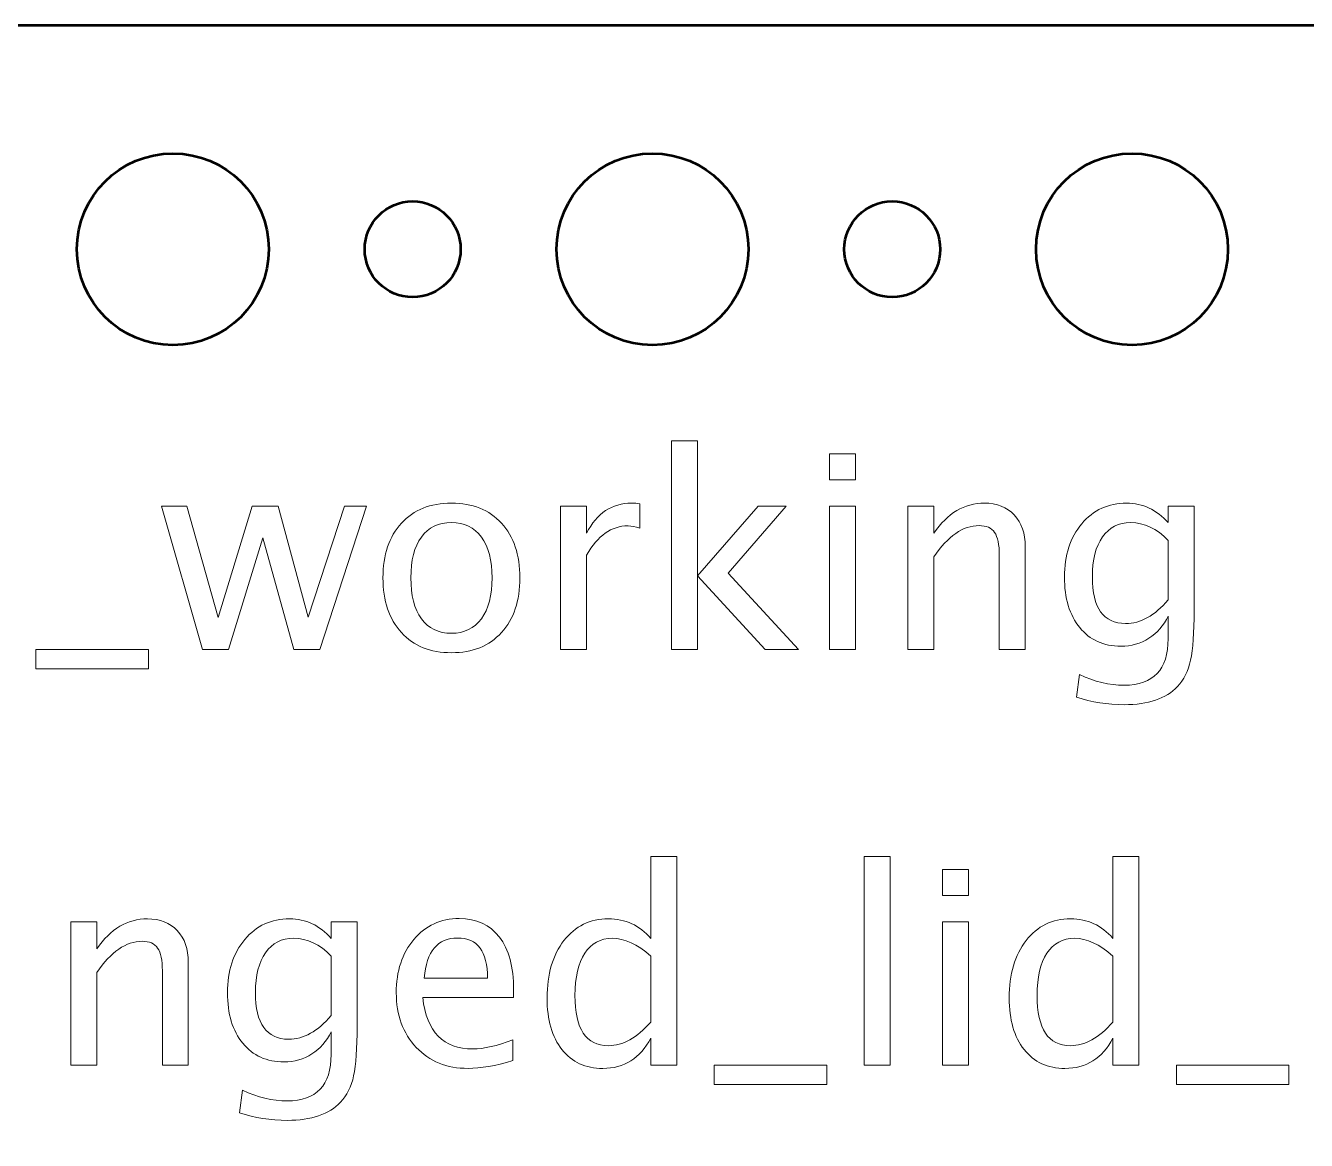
# Model space of a CAD drawing. Header units: centimetres. Extents: x -57 to 41, y -60 to 58.
# Drawn here: x -41.711 to -37.705, y 23.461 to 26.95 of the extents above; entities that cross this region are included whole.
import ezdxf

# ---------------------------------------------------------------- set-up
doc = ezdxf.new("R2010")
doc.units = ezdxf.units.CM
doc.header["$MEASUREMENT"] = 0
doc.layers.add('Layer 1', color=7, linetype='Continuous')

msp = doc.modelspace()

# ---------------------------------------------------------------- linework, layer by layer
at = {"layer": 'Layer 1', "lineweight": 53}
for points, knots in [([(-55.45, -2.45), (-55.45, -2.45), (-55.45, 26.45), (-55.45, 26.45), (-55.45, 26.45), (-55.45, 26.72614), (-55.22614, 26.95), (-54.95, 26.95), (-54.95, 26.95), (-54.95, 26.95), (-35.05, 26.95), (-35.05, 26.95), (-35.05, 26.95), (-34.77386, 26.95), (-34.55, 26.72614), (-34.55, 26.45), (-34.55, 26.45), (-34.55, 26.45), (-34.55, -2.45), (-34.55, -2.45), (-34.55, -2.45), (-34.55, -2.72614), (-34.77386, -2.95), (-35.05, -2.95), (-35.05, -2.95), (-35.05, -2.95), (-54.95, -2.95), (-54.95, -2.95), (-54.95, -2.95), (-55.22614, -2.95), (-55.45, -2.72614), (-55.45, -2.45)], [0, 0, 0, 0, 0.1111111, 0.1111111, 0.1111111, 0.1111111, 0.2222222, 0.2222222, 0.2222222, 0.2222222, 0.3333333, 0.3333333, 0.3333333, 0.3333333, 0.4444444, 0.4444444, 0.4444444, 0.4444444, 0.5555556, 0.5555556, 0.5555556, 0.5555556, 0.6666667, 0.6666667, 0.6666667, 0.6666667, 0.7777778, 0.7777778, 0.7777778, 0.7777778, 1, 1, 1, 1]), ([(-40.95, 26.25), (-40.95, 26.41569), (-41.08431, 26.55), (-41.25, 26.55), (-41.25, 26.55), (-41.41569, 26.55), (-41.55, 26.41569), (-41.55, 26.25), (-41.55, 26.25), (-41.55, 26.08431), (-41.41569, 25.95), (-41.25, 25.95), (-41.25, 25.95), (-41.08431, 25.95), (-40.95, 26.08431), (-40.95, 26.25)], [0, 0, 0, 0, 0.2, 0.2, 0.2, 0.2, 0.4, 0.4, 0.4, 0.4, 0.6, 0.6, 0.6, 0.6, 1, 1, 1, 1]), ([(-39.45, 26.25), (-39.45, 26.41569), (-39.58431, 26.55), (-39.75, 26.55), (-39.75, 26.55), (-39.91569, 26.55), (-40.05, 26.41569), (-40.05, 26.25), (-40.05, 26.25), (-40.05, 26.08431), (-39.91569, 25.95), (-39.75, 25.95), (-39.75, 25.95), (-39.58431, 25.95), (-39.45, 26.08431), (-39.45, 26.25)], [0, 0, 0, 0, 0.2, 0.2, 0.2, 0.2, 0.4, 0.4, 0.4, 0.4, 0.6, 0.6, 0.6, 0.6, 1, 1, 1, 1]), ([(-37.95, 26.25), (-37.95, 26.41569), (-38.08431, 26.55), (-38.25, 26.55), (-38.25, 26.55), (-38.41569, 26.55), (-38.55, 26.41569), (-38.55, 26.25), (-38.55, 26.25), (-38.55, 26.08431), (-38.41569, 25.95), (-38.25, 25.95), (-38.25, 25.95), (-38.08431, 25.95), (-37.95, 26.08431), (-37.95, 26.25)], [0, 0, 0, 0, 0.2, 0.2, 0.2, 0.2, 0.4, 0.4, 0.4, 0.4, 0.6, 0.6, 0.6, 0.6, 1, 1, 1, 1]), ([(-40.35, 26.25), (-40.35, 26.33284), (-40.41716, 26.4), (-40.5, 26.4), (-40.5, 26.4), (-40.58284, 26.4), (-40.65, 26.33284), (-40.65, 26.25), (-40.65, 26.25), (-40.65, 26.16716), (-40.58284, 26.1), (-40.5, 26.1), (-40.5, 26.1), (-40.41716, 26.1), (-40.35, 26.16716), (-40.35, 26.25)], [0, 0, 0, 0, 0.2, 0.2, 0.2, 0.2, 0.4, 0.4, 0.4, 0.4, 0.6, 0.6, 0.6, 0.6, 1, 1, 1, 1]), ([(-38.85, 26.25), (-38.85, 26.33284), (-38.91716, 26.4), (-39, 26.4), (-39, 26.4), (-39.08284, 26.4), (-39.15, 26.33284), (-39.15, 26.25), (-39.15, 26.25), (-39.15, 26.16716), (-39.08284, 26.1), (-39, 26.1), (-39, 26.1), (-38.91716, 26.1), (-38.85, 26.16716), (-38.85, 26.25)], [0, 0, 0, 0, 0.2, 0.2, 0.2, 0.2, 0.4, 0.4, 0.4, 0.4, 0.6, 0.6, 0.6, 0.6, 1, 1, 1, 1])]:
    msp.add_open_spline(points, degree=3, knots=knots, dxfattribs=at)
at = {"layer": 'Layer 1', "color": 5, "lineweight": 9}
for points, knots in [([(-39.6908, 24.99732), (-39.6908, 24.99732), (-39.6908, 25.6501), (-39.6908, 25.6501), (-39.6908, 25.6501), (-39.6908, 25.6501), (-39.60952, 25.6501), (-39.60952, 25.6501), (-39.60952, 25.6501), (-39.60952, 25.6501), (-39.60952, 25.22832), (-39.60952, 25.22832), (-39.60952, 25.22832), (-39.60952, 25.22832), (-39.41902, 25.44606), (-39.41902, 25.44606), (-39.41902, 25.44606), (-39.41902, 25.44606), (-39.33125, 25.44606), (-39.33125, 25.44606), (-39.33125, 25.44606), (-39.33125, 25.44606), (-39.51328, 25.23665), (-39.51328, 25.23665), (-39.51328, 25.23665), (-39.51328, 25.23665), (-39.29315, 24.99732), (-39.29315, 24.99732), (-39.29315, 24.99732), (-39.29315, 24.99732), (-39.39785, 24.99732), (-39.39785, 24.99732), (-39.39785, 24.99732), (-39.39785, 24.99732), (-39.60952, 25.22747), (-39.60952, 25.22747), (-39.60952, 25.22747), (-39.60952, 25.22747), (-39.60952, 24.99732), (-39.60952, 24.99732), (-39.60952, 24.99732), (-39.60952, 24.99732), (-39.6908, 24.99732), (-39.6908, 24.99732)], [0, 0, 0, 0, 0.0833333, 0.0833333, 0.0833333, 0.0833333, 0.1666667, 0.1666667, 0.1666667, 0.1666667, 0.25, 0.25, 0.25, 0.25, 0.3333333, 0.3333333, 0.3333333, 0.3333333, 0.4166667, 0.4166667, 0.4166667, 0.4166667, 0.5, 0.5, 0.5, 0.5, 0.5833333, 0.5833333, 0.5833333, 0.5833333, 0.6666667, 0.6666667, 0.6666667, 0.6666667, 0.75, 0.75, 0.75, 0.75, 0.8333333, 0.8333333, 0.8333333, 0.8333333, 1, 1, 1, 1]), ([(-39.19592, 25.52818), (-39.19592, 25.52818), (-39.19592, 25.60946), (-39.19592, 25.60946), (-39.19592, 25.60946), (-39.19592, 25.60946), (-39.11464, 25.60946), (-39.11464, 25.60946), (-39.11464, 25.60946), (-39.11464, 25.60946), (-39.11464, 25.52818), (-39.11464, 25.52818), (-39.11464, 25.52818), (-39.11464, 25.52818), (-39.19592, 25.52818), (-39.19592, 25.52818)], [0, 0, 0, 0, 0.2, 0.2, 0.2, 0.2, 0.4, 0.4, 0.4, 0.4, 0.6, 0.6, 0.6, 0.6, 1, 1, 1, 1]), ([(-41.15724, 24.99732), (-41.15724, 24.99732), (-41.28593, 25.44606), (-41.28593, 25.44606), (-41.28593, 25.44606), (-41.28593, 25.44606), (-41.20663, 25.44606), (-41.20663, 25.44606), (-41.20663, 25.44606), (-41.20663, 25.44606), (-41.10799, 25.09765), (-41.10799, 25.09765), (-41.10799, 25.09765), (-41.10799, 25.09765), (-41.00159, 25.44606), (-41.00159, 25.44606), (-41.00159, 25.44606), (-41.00159, 25.44606), (-40.92031, 25.44606), (-40.92031, 25.44606), (-40.92031, 25.44606), (-40.92031, 25.44606), (-40.82675, 25.09821), (-40.82675, 25.09821), (-40.82675, 25.09821), (-40.82675, 25.09821), (-40.71358, 25.44606), (-40.71358, 25.44606), (-40.71358, 25.44606), (-40.71358, 25.44606), (-40.64415, 25.44606), (-40.64415, 25.44606), (-40.64415, 25.44606), (-40.64415, 25.44606), (-40.79063, 24.99732), (-40.79063, 24.99732), (-40.79063, 24.99732), (-40.79063, 24.99732), (-40.87191, 24.99732), (-40.87191, 24.99732), (-40.87191, 24.99732), (-40.87191, 24.99732), (-40.96815, 25.34728), (-40.96815, 25.34728), (-40.96815, 25.34728), (-40.96815, 25.34728), (-41.07596, 24.99732), (-41.07596, 24.99732), (-41.07596, 24.99732), (-41.07596, 24.99732), (-41.15724, 24.99732), (-41.15724, 24.99732)], [0, 0, 0, 0, 0.0714286, 0.0714286, 0.0714286, 0.0714286, 0.1428571, 0.1428571, 0.1428571, 0.1428571, 0.2142857, 0.2142857, 0.2142857, 0.2142857, 0.2857143, 0.2857143, 0.2857143, 0.2857143, 0.3571429, 0.3571429, 0.3571429, 0.3571429, 0.4285714, 0.4285714, 0.4285714, 0.4285714, 0.5, 0.5, 0.5, 0.5, 0.5714286, 0.5714286, 0.5714286, 0.5714286, 0.6428571, 0.6428571, 0.6428571, 0.6428571, 0.7142857, 0.7142857, 0.7142857, 0.7142857, 0.7857143, 0.7857143, 0.7857143, 0.7857143, 0.8571429, 0.8571429, 0.8571429, 0.8571429, 1, 1, 1, 1]), ([(-40.37872, 24.98716), (-40.44462, 24.98716), (-40.49683, 25.00819), (-40.53522, 25.05024), (-40.53522, 25.05024), (-40.57374, 25.09229), (-40.59293, 25.14944), (-40.59293, 25.22155), (-40.59293, 25.22155), (-40.59293, 25.29351), (-40.57374, 25.35052), (-40.53522, 25.39243), (-40.53522, 25.39243), (-40.49683, 25.43434), (-40.44462, 25.45537), (-40.37872, 25.45537), (-40.37872, 25.45537), (-40.31282, 25.45537), (-40.26061, 25.43434), (-40.22223, 25.39243), (-40.22223, 25.39243), (-40.18371, 25.35052), (-40.16451, 25.29351), (-40.16451, 25.22155), (-40.16451, 25.22155), (-40.16451, 25.14944), (-40.18371, 25.09229), (-40.22223, 25.05024), (-40.22223, 25.05024), (-40.26061, 25.00819), (-40.31282, 24.98716), (-40.37872, 24.98716)], [0, 0, 0, 0, 0.1111111, 0.1111111, 0.1111111, 0.1111111, 0.2222222, 0.2222222, 0.2222222, 0.2222222, 0.3333333, 0.3333333, 0.3333333, 0.3333333, 0.4444444, 0.4444444, 0.4444444, 0.4444444, 0.5555556, 0.5555556, 0.5555556, 0.5555556, 0.6666667, 0.6666667, 0.6666667, 0.6666667, 0.7777778, 0.7777778, 0.7777778, 0.7777778, 1, 1, 1, 1]), ([(-40.03723, 24.99732), (-40.03723, 24.99732), (-40.03723, 25.44606), (-40.03723, 25.44606), (-40.03723, 25.44606), (-40.03723, 25.44606), (-39.95595, 25.44606), (-39.95595, 25.44606), (-39.95595, 25.44606), (-39.95595, 25.44606), (-39.95595, 25.36125), (-39.95595, 25.36125), (-39.95595, 25.36125), (-39.92363, 25.42404), (-39.87679, 25.45537), (-39.81526, 25.45537), (-39.81526, 25.45537), (-39.80694, 25.45537), (-39.79819, 25.45466), (-39.78916, 25.45325), (-39.78916, 25.45325), (-39.78916, 25.45325), (-39.78916, 25.37719), (-39.78916, 25.37719), (-39.78916, 25.37719), (-39.80327, 25.38185), (-39.81568, 25.38425), (-39.82641, 25.38425), (-39.82641, 25.38425), (-39.87806, 25.38425), (-39.92124, 25.35377), (-39.95595, 25.29267), (-39.95595, 25.29267), (-39.95595, 25.29267), (-39.95595, 24.99732), (-39.95595, 24.99732), (-39.95595, 24.99732), (-39.95595, 24.99732), (-40.03723, 24.99732), (-40.03723, 24.99732)], [0, 0, 0, 0, 0.0909091, 0.0909091, 0.0909091, 0.0909091, 0.1818182, 0.1818182, 0.1818182, 0.1818182, 0.2727273, 0.2727273, 0.2727273, 0.2727273, 0.3636364, 0.3636364, 0.3636364, 0.3636364, 0.4545455, 0.4545455, 0.4545455, 0.4545455, 0.5454545, 0.5454545, 0.5454545, 0.5454545, 0.6363636, 0.6363636, 0.6363636, 0.6363636, 0.7272727, 0.7272727, 0.7272727, 0.7272727, 0.8181818, 0.8181818, 0.8181818, 0.8181818, 1, 1, 1, 1]), ([(-39.19592, 24.99732), (-39.19592, 24.99732), (-39.19592, 25.44606), (-39.19592, 25.44606), (-39.19592, 25.44606), (-39.19592, 25.44606), (-39.11464, 25.44606), (-39.11464, 25.44606), (-39.11464, 25.44606), (-39.11464, 25.44606), (-39.11464, 24.99732), (-39.11464, 24.99732), (-39.11464, 24.99732), (-39.11464, 24.99732), (-39.19592, 24.99732), (-39.19592, 24.99732)], [0, 0, 0, 0, 0.2, 0.2, 0.2, 0.2, 0.4, 0.4, 0.4, 0.4, 0.6, 0.6, 0.6, 0.6, 1, 1, 1, 1]), ([(-38.95123, 24.99732), (-38.95123, 24.99732), (-38.95123, 25.44606), (-38.95123, 25.44606), (-38.95123, 25.44606), (-38.95123, 25.44606), (-38.86995, 25.44606), (-38.86995, 25.44606), (-38.86995, 25.44606), (-38.86995, 25.44606), (-38.86995, 25.36125), (-38.86995, 25.36125), (-38.86995, 25.36125), (-38.82691, 25.42404), (-38.77413, 25.45537), (-38.71176, 25.45537), (-38.71176, 25.45537), (-38.67253, 25.45537), (-38.64135, 25.44309), (-38.61835, 25.4184), (-38.61835, 25.4184), (-38.59535, 25.39384), (-38.58377, 25.36068), (-38.58377, 25.3192), (-38.58377, 25.3192), (-38.58377, 25.3192), (-38.58377, 24.99732), (-38.58377, 24.99732), (-38.58377, 24.99732), (-38.58377, 24.99732), (-38.66506, 24.99732), (-38.66506, 24.99732), (-38.66506, 24.99732), (-38.66506, 24.99732), (-38.66506, 25.29267), (-38.66506, 25.29267), (-38.66506, 25.29267), (-38.66506, 25.32597), (-38.66999, 25.34968), (-38.67973, 25.36379), (-38.67973, 25.36379), (-38.68961, 25.37804), (-38.70584, 25.38509), (-38.72856, 25.38509), (-38.72856, 25.38509), (-38.77851, 25.38509), (-38.82564, 25.3525), (-38.86995, 25.2873), (-38.86995, 25.2873), (-38.86995, 25.2873), (-38.86995, 24.99732), (-38.86995, 24.99732), (-38.86995, 24.99732), (-38.86995, 24.99732), (-38.95123, 24.99732), (-38.95123, 24.99732)], [0, 0, 0, 0, 0.0666667, 0.0666667, 0.0666667, 0.0666667, 0.1333333, 0.1333333, 0.1333333, 0.1333333, 0.2, 0.2, 0.2, 0.2, 0.2666667, 0.2666667, 0.2666667, 0.2666667, 0.3333333, 0.3333333, 0.3333333, 0.3333333, 0.4, 0.4, 0.4, 0.4, 0.4666667, 0.4666667, 0.4666667, 0.4666667, 0.5333333, 0.5333333, 0.5333333, 0.5333333, 0.6, 0.6, 0.6, 0.6, 0.6666667, 0.6666667, 0.6666667, 0.6666667, 0.7333333, 0.7333333, 0.7333333, 0.7333333, 0.8, 0.8, 0.8, 0.8, 0.8666667, 0.8666667, 0.8666667, 0.8666667, 1, 1, 1, 1]), ([(-38.42404, 24.84831), (-38.42404, 24.84831), (-38.41444, 24.91858), (-38.41444, 24.91858), (-38.41444, 24.91858), (-38.36731, 24.89657), (-38.3206, 24.88556), (-38.27446, 24.88556), (-38.27446, 24.88556), (-38.18288, 24.88556), (-38.13702, 24.9341), (-38.13702, 25.03105), (-38.13702, 25.03105), (-38.13702, 25.03105), (-38.13702, 25.1016), (-38.13702, 25.1016), (-38.13702, 25.1016), (-38.15113, 25.07183), (-38.17116, 25.04883), (-38.19727, 25.03232), (-38.19727, 25.03232), (-38.22338, 25.01581), (-38.25244, 25.00748), (-38.28448, 25.00748), (-38.28448, 25.00748), (-38.3388, 25.00748), (-38.38184, 25.02695), (-38.41359, 25.0659), (-38.41359, 25.0659), (-38.44534, 25.10485), (-38.46129, 25.15762), (-38.46129, 25.22423), (-38.46129, 25.22423), (-38.46129, 25.29238), (-38.44323, 25.34798), (-38.4071, 25.39102), (-38.4071, 25.39102), (-38.37084, 25.43392), (-38.32413, 25.45537), (-38.2667, 25.45537), (-38.2667, 25.45537), (-38.21646, 25.45537), (-38.17314, 25.43505), (-38.13702, 25.39427), (-38.13702, 25.39427), (-38.13702, 25.39427), (-38.13702, 25.44606), (-38.13702, 25.44606), (-38.13702, 25.44606), (-38.13702, 25.44606), (-38.05573, 25.44606), (-38.05573, 25.44606), (-38.05573, 25.44606), (-38.05573, 25.44606), (-38.05573, 25.1198), (-38.05573, 25.1198), (-38.05573, 25.1198), (-38.05573, 25.04967), (-38.0594, 24.99774), (-38.06674, 24.96402), (-38.06674, 24.96402), (-38.07394, 24.93029), (-38.08777, 24.90263), (-38.10781, 24.88119), (-38.10781, 24.88119), (-38.14337, 24.84351), (-38.19896, 24.8246), (-38.27446, 24.8246), (-38.27446, 24.8246), (-38.32625, 24.8246), (-38.37606, 24.8325), (-38.42404, 24.84831)], [0, 0, 0, 0, 0.0526316, 0.0526316, 0.0526316, 0.0526316, 0.1052632, 0.1052632, 0.1052632, 0.1052632, 0.1578947, 0.1578947, 0.1578947, 0.1578947, 0.2105263, 0.2105263, 0.2105263, 0.2105263, 0.2631579, 0.2631579, 0.2631579, 0.2631579, 0.3157895, 0.3157895, 0.3157895, 0.3157895, 0.3684211, 0.3684211, 0.3684211, 0.3684211, 0.4210526, 0.4210526, 0.4210526, 0.4210526, 0.4736842, 0.4736842, 0.4736842, 0.4736842, 0.5263158, 0.5263158, 0.5263158, 0.5263158, 0.5789474, 0.5789474, 0.5789474, 0.5789474, 0.6315789, 0.6315789, 0.6315789, 0.6315789, 0.6842105, 0.6842105, 0.6842105, 0.6842105, 0.7368421, 0.7368421, 0.7368421, 0.7368421, 0.7894737, 0.7894737, 0.7894737, 0.7894737, 0.8421053, 0.8421053, 0.8421053, 0.8421053, 0.8947368, 0.8947368, 0.8947368, 0.8947368, 1, 1, 1, 1]), ([(-40.37886, 25.04812), (-40.33865, 25.04812), (-40.30732, 25.06322), (-40.28502, 25.09356), (-40.28502, 25.09356), (-40.26287, 25.12376), (-40.25172, 25.16651), (-40.25172, 25.22155), (-40.25172, 25.22155), (-40.25172, 25.27644), (-40.26287, 25.31905), (-40.28502, 25.34925), (-40.28502, 25.34925), (-40.30732, 25.37931), (-40.33865, 25.39441), (-40.37886, 25.39441), (-40.37886, 25.39441), (-40.41922, 25.39441), (-40.45055, 25.37931), (-40.47256, 25.34925), (-40.47256, 25.34925), (-40.49472, 25.31905), (-40.50572, 25.27644), (-40.50572, 25.22155), (-40.50572, 25.22155), (-40.50572, 25.16651), (-40.49472, 25.12376), (-40.47256, 25.09356), (-40.47256, 25.09356), (-40.45055, 25.06322), (-40.41922, 25.04812), (-40.37886, 25.04812)], [0, 0, 0, 0, 0.1111111, 0.1111111, 0.1111111, 0.1111111, 0.2222222, 0.2222222, 0.2222222, 0.2222222, 0.3333333, 0.3333333, 0.3333333, 0.3333333, 0.4444444, 0.4444444, 0.4444444, 0.4444444, 0.5555556, 0.5555556, 0.5555556, 0.5555556, 0.6666667, 0.6666667, 0.6666667, 0.6666667, 0.7777778, 0.7777778, 0.7777778, 0.7777778, 1, 1, 1, 1]), ([(-38.13702, 25.15254), (-38.13702, 25.15254), (-38.13702, 25.33867), (-38.13702, 25.33867), (-38.13702, 25.33867), (-38.17286, 25.37578), (-38.21195, 25.39441), (-38.25414, 25.39441), (-38.25414, 25.39441), (-38.29167, 25.39441), (-38.32102, 25.37945), (-38.34219, 25.34939), (-38.34219, 25.34939), (-38.3635, 25.31948), (-38.37408, 25.27785), (-38.37408, 25.22479), (-38.37408, 25.22479), (-38.37408, 25.12728), (-38.33951, 25.0786), (-38.27022, 25.0786), (-38.27022, 25.0786), (-38.22309, 25.0786), (-38.17864, 25.10329), (-38.13702, 25.15254)], [0, 0, 0, 0, 0.1428571, 0.1428571, 0.1428571, 0.1428571, 0.2857143, 0.2857143, 0.2857143, 0.2857143, 0.4285714, 0.4285714, 0.4285714, 0.4285714, 0.5714286, 0.5714286, 0.5714286, 0.5714286, 0.7142857, 0.7142857, 0.7142857, 0.7142857, 1, 1, 1, 1]), ([(-41.67879, 24.93636), (-41.67879, 24.93636), (-41.67879, 24.99732), (-41.67879, 24.99732), (-41.67879, 24.99732), (-41.67879, 24.99732), (-41.32658, 24.99732), (-41.32658, 24.99732), (-41.32658, 24.99732), (-41.32658, 24.99732), (-41.32658, 24.93636), (-41.32658, 24.93636), (-41.32658, 24.93636), (-41.32658, 24.93636), (-41.67879, 24.93636), (-41.67879, 24.93636)], [0, 0, 0, 0, 0.2, 0.2, 0.2, 0.2, 0.4, 0.4, 0.4, 0.4, 0.6, 0.6, 0.6, 0.6, 1, 1, 1, 1]), ([(-39.75529, 23.69628), (-39.75529, 23.69628), (-39.75529, 23.78052), (-39.75529, 23.78052), (-39.75529, 23.78052), (-39.78845, 23.71759), (-39.8384, 23.68612), (-39.90515, 23.68612), (-39.90515, 23.68612), (-39.95933, 23.68612), (-40.00195, 23.70573), (-40.03299, 23.7451), (-40.03299, 23.7451), (-40.06404, 23.78447), (-40.07956, 23.83824), (-40.07956, 23.9064), (-40.07956, 23.9064), (-40.07956, 23.9809), (-40.06192, 24.04087), (-40.02678, 24.08631), (-40.02678, 24.08631), (-39.99151, 24.13161), (-39.94522, 24.15433), (-39.88779, 24.15433), (-39.88779, 24.15433), (-39.83459, 24.15433), (-39.79028, 24.13401), (-39.75529, 24.09323), (-39.75529, 24.09323), (-39.75529, 24.09323), (-39.75529, 24.34906), (-39.75529, 24.34906), (-39.75529, 24.34906), (-39.75529, 24.34906), (-39.674, 24.34906), (-39.674, 24.34906), (-39.674, 24.34906), (-39.674, 24.34906), (-39.674, 23.69628), (-39.674, 23.69628), (-39.674, 23.69628), (-39.674, 23.69628), (-39.75529, 23.69628), (-39.75529, 23.69628)], [0, 0, 0, 0, 0.0833333, 0.0833333, 0.0833333, 0.0833333, 0.1666667, 0.1666667, 0.1666667, 0.1666667, 0.25, 0.25, 0.25, 0.25, 0.3333333, 0.3333333, 0.3333333, 0.3333333, 0.4166667, 0.4166667, 0.4166667, 0.4166667, 0.5, 0.5, 0.5, 0.5, 0.5833333, 0.5833333, 0.5833333, 0.5833333, 0.6666667, 0.6666667, 0.6666667, 0.6666667, 0.75, 0.75, 0.75, 0.75, 0.8333333, 0.8333333, 0.8333333, 0.8333333, 1, 1, 1, 1]), ([(-39.08782, 23.69628), (-39.08782, 23.69628), (-39.08782, 24.34906), (-39.08782, 24.34906), (-39.08782, 24.34906), (-39.08782, 24.34906), (-39.00654, 24.34906), (-39.00654, 24.34906), (-39.00654, 24.34906), (-39.00654, 24.34906), (-39.00654, 23.69628), (-39.00654, 23.69628), (-39.00654, 23.69628), (-39.00654, 23.69628), (-39.08782, 23.69628), (-39.08782, 23.69628)], [0, 0, 0, 0, 0.2, 0.2, 0.2, 0.2, 0.4, 0.4, 0.4, 0.4, 0.6, 0.6, 0.6, 0.6, 1, 1, 1, 1]), ([(-38.30973, 23.69628), (-38.30973, 23.69628), (-38.30973, 23.78052), (-38.30973, 23.78052), (-38.30973, 23.78052), (-38.34289, 23.71759), (-38.39284, 23.68612), (-38.45959, 23.68612), (-38.45959, 23.68612), (-38.51377, 23.68612), (-38.55639, 23.70573), (-38.58743, 23.7451), (-38.58743, 23.7451), (-38.61848, 23.78447), (-38.634, 23.83824), (-38.634, 23.9064), (-38.634, 23.9064), (-38.634, 23.9809), (-38.61636, 24.04087), (-38.58122, 24.08631), (-38.58122, 24.08631), (-38.54595, 24.13161), (-38.49966, 24.15433), (-38.44223, 24.15433), (-38.44223, 24.15433), (-38.38903, 24.15433), (-38.34472, 24.13401), (-38.30973, 24.09323), (-38.30973, 24.09323), (-38.30973, 24.09323), (-38.30973, 24.34906), (-38.30973, 24.34906), (-38.30973, 24.34906), (-38.30973, 24.34906), (-38.22844, 24.34906), (-38.22844, 24.34906), (-38.22844, 24.34906), (-38.22844, 24.34906), (-38.22844, 23.69628), (-38.22844, 23.69628), (-38.22844, 23.69628), (-38.22844, 23.69628), (-38.30973, 23.69628), (-38.30973, 23.69628)], [0, 0, 0, 0, 0.0833333, 0.0833333, 0.0833333, 0.0833333, 0.1666667, 0.1666667, 0.1666667, 0.1666667, 0.25, 0.25, 0.25, 0.25, 0.3333333, 0.3333333, 0.3333333, 0.3333333, 0.4166667, 0.4166667, 0.4166667, 0.4166667, 0.5, 0.5, 0.5, 0.5, 0.5833333, 0.5833333, 0.5833333, 0.5833333, 0.6666667, 0.6666667, 0.6666667, 0.6666667, 0.75, 0.75, 0.75, 0.75, 0.8333333, 0.8333333, 0.8333333, 0.8333333, 1, 1, 1, 1]), ([(-38.84313, 24.22714), (-38.84313, 24.22714), (-38.84313, 24.30842), (-38.84313, 24.30842), (-38.84313, 24.30842), (-38.84313, 24.30842), (-38.76185, 24.30842), (-38.76185, 24.30842), (-38.76185, 24.30842), (-38.76185, 24.30842), (-38.76185, 24.22714), (-38.76185, 24.22714), (-38.76185, 24.22714), (-38.76185, 24.22714), (-38.84313, 24.22714), (-38.84313, 24.22714)], [0, 0, 0, 0, 0.2, 0.2, 0.2, 0.2, 0.4, 0.4, 0.4, 0.4, 0.6, 0.6, 0.6, 0.6, 1, 1, 1, 1]), ([(-41.56914, 23.69628), (-41.56914, 23.69628), (-41.56914, 24.14502), (-41.56914, 24.14502), (-41.56914, 24.14502), (-41.56914, 24.14502), (-41.48786, 24.14502), (-41.48786, 24.14502), (-41.48786, 24.14502), (-41.48786, 24.14502), (-41.48786, 24.06021), (-41.48786, 24.06021), (-41.48786, 24.06021), (-41.44482, 24.123), (-41.39204, 24.15433), (-41.32967, 24.15433), (-41.32967, 24.15433), (-41.29044, 24.15433), (-41.25926, 24.14205), (-41.23626, 24.11736), (-41.23626, 24.11736), (-41.21326, 24.0928), (-41.20168, 24.05964), (-41.20168, 24.01816), (-41.20168, 24.01816), (-41.20168, 24.01816), (-41.20168, 23.69628), (-41.20168, 23.69628), (-41.20168, 23.69628), (-41.20168, 23.69628), (-41.28297, 23.69628), (-41.28297, 23.69628), (-41.28297, 23.69628), (-41.28297, 23.69628), (-41.28297, 23.99163), (-41.28297, 23.99163), (-41.28297, 23.99163), (-41.28297, 24.02493), (-41.2879, 24.04864), (-41.29764, 24.06275), (-41.29764, 24.06275), (-41.30752, 24.077), (-41.32375, 24.08405), (-41.34647, 24.08405), (-41.34647, 24.08405), (-41.39642, 24.08405), (-41.44355, 24.05146), (-41.48786, 23.98626), (-41.48786, 23.98626), (-41.48786, 23.98626), (-41.48786, 23.69628), (-41.48786, 23.69628), (-41.48786, 23.69628), (-41.48786, 23.69628), (-41.56914, 23.69628), (-41.56914, 23.69628)], [0, 0, 0, 0, 0.0666667, 0.0666667, 0.0666667, 0.0666667, 0.1333333, 0.1333333, 0.1333333, 0.1333333, 0.2, 0.2, 0.2, 0.2, 0.2666667, 0.2666667, 0.2666667, 0.2666667, 0.3333333, 0.3333333, 0.3333333, 0.3333333, 0.4, 0.4, 0.4, 0.4, 0.4666667, 0.4666667, 0.4666667, 0.4666667, 0.5333333, 0.5333333, 0.5333333, 0.5333333, 0.6, 0.6, 0.6, 0.6, 0.6666667, 0.6666667, 0.6666667, 0.6666667, 0.7333333, 0.7333333, 0.7333333, 0.7333333, 0.8, 0.8, 0.8, 0.8, 0.8666667, 0.8666667, 0.8666667, 0.8666667, 1, 1, 1, 1]), ([(-41.04195, 23.54727), (-41.04195, 23.54727), (-41.03235, 23.61754), (-41.03235, 23.61754), (-41.03235, 23.61754), (-40.98522, 23.59553), (-40.93851, 23.58452), (-40.89237, 23.58452), (-40.89237, 23.58452), (-40.80079, 23.58452), (-40.75493, 23.63306), (-40.75493, 23.73001), (-40.75493, 23.73001), (-40.75493, 23.73001), (-40.75493, 23.80056), (-40.75493, 23.80056), (-40.75493, 23.80056), (-40.76904, 23.77079), (-40.78907, 23.74779), (-40.81518, 23.73128), (-40.81518, 23.73128), (-40.84129, 23.71477), (-40.87035, 23.70644), (-40.90239, 23.70644), (-40.90239, 23.70644), (-40.95671, 23.70644), (-40.99975, 23.72591), (-41.0315, 23.76486), (-41.0315, 23.76486), (-41.06325, 23.80381), (-41.0792, 23.85658), (-41.0792, 23.92319), (-41.0792, 23.92319), (-41.0792, 23.99134), (-41.06114, 24.04694), (-41.02501, 24.08998), (-41.02501, 24.08998), (-40.98875, 24.13288), (-40.94204, 24.15433), (-40.88461, 24.15433), (-40.88461, 24.15433), (-40.83437, 24.15433), (-40.79105, 24.13401), (-40.75493, 24.09323), (-40.75493, 24.09323), (-40.75493, 24.09323), (-40.75493, 24.14502), (-40.75493, 24.14502), (-40.75493, 24.14502), (-40.75493, 24.14502), (-40.67364, 24.14502), (-40.67364, 24.14502), (-40.67364, 24.14502), (-40.67364, 24.14502), (-40.67364, 23.81876), (-40.67364, 23.81876), (-40.67364, 23.81876), (-40.67364, 23.74863), (-40.67731, 23.6967), (-40.68465, 23.66298), (-40.68465, 23.66298), (-40.69185, 23.62925), (-40.70568, 23.60159), (-40.72572, 23.58015), (-40.72572, 23.58015), (-40.76128, 23.54247), (-40.81687, 23.52356), (-40.89237, 23.52356), (-40.89237, 23.52356), (-40.94416, 23.52356), (-40.99397, 23.53146), (-41.04195, 23.54727)], [0, 0, 0, 0, 0.0526316, 0.0526316, 0.0526316, 0.0526316, 0.1052632, 0.1052632, 0.1052632, 0.1052632, 0.1578947, 0.1578947, 0.1578947, 0.1578947, 0.2105263, 0.2105263, 0.2105263, 0.2105263, 0.2631579, 0.2631579, 0.2631579, 0.2631579, 0.3157895, 0.3157895, 0.3157895, 0.3157895, 0.3684211, 0.3684211, 0.3684211, 0.3684211, 0.4210526, 0.4210526, 0.4210526, 0.4210526, 0.4736842, 0.4736842, 0.4736842, 0.4736842, 0.5263158, 0.5263158, 0.5263158, 0.5263158, 0.5789474, 0.5789474, 0.5789474, 0.5789474, 0.6315789, 0.6315789, 0.6315789, 0.6315789, 0.6842105, 0.6842105, 0.6842105, 0.6842105, 0.7368421, 0.7368421, 0.7368421, 0.7368421, 0.7894737, 0.7894737, 0.7894737, 0.7894737, 0.8421053, 0.8421053, 0.8421053, 0.8421053, 0.8947368, 0.8947368, 0.8947368, 0.8947368, 1, 1, 1, 1]), ([(-40.18639, 23.71067), (-40.241, 23.6943), (-40.2877, 23.68612), (-40.32665, 23.68612), (-40.32665, 23.68612), (-40.39311, 23.68612), (-40.44716, 23.70813), (-40.48879, 23.75202), (-40.48879, 23.75202), (-40.53042, 23.7959), (-40.5513, 23.85277), (-40.5513, 23.92276), (-40.5513, 23.92276), (-40.5513, 23.99064), (-40.53296, 24.04638), (-40.49613, 24.08998), (-40.49613, 24.08998), (-40.4593, 24.13344), (-40.41216, 24.15518), (-40.35473, 24.15518), (-40.35473, 24.15518), (-40.3004, 24.15518), (-40.25835, 24.13584), (-40.22872, 24.09718), (-40.22872, 24.09718), (-40.19909, 24.05851), (-40.18427, 24.00376), (-40.18427, 23.93278), (-40.18427, 23.93278), (-40.18427, 23.93278), (-40.18469, 23.90795), (-40.18469, 23.90795), (-40.18469, 23.90795), (-40.18469, 23.90795), (-40.46833, 23.90795), (-40.46833, 23.90795), (-40.46833, 23.90795), (-40.45647, 23.8007), (-40.40412, 23.74708), (-40.31141, 23.74708), (-40.31141, 23.74708), (-40.2774, 23.74708), (-40.23577, 23.75668), (-40.18639, 23.77587), (-40.18639, 23.77587), (-40.18639, 23.77587), (-40.18639, 23.71067), (-40.18639, 23.71067)], [0, 0, 0, 0, 0.0769231, 0.0769231, 0.0769231, 0.0769231, 0.1538462, 0.1538462, 0.1538462, 0.1538462, 0.2307692, 0.2307692, 0.2307692, 0.2307692, 0.3076923, 0.3076923, 0.3076923, 0.3076923, 0.3846154, 0.3846154, 0.3846154, 0.3846154, 0.4615385, 0.4615385, 0.4615385, 0.4615385, 0.5384615, 0.5384615, 0.5384615, 0.5384615, 0.6153846, 0.6153846, 0.6153846, 0.6153846, 0.6923077, 0.6923077, 0.6923077, 0.6923077, 0.7692308, 0.7692308, 0.7692308, 0.7692308, 0.8461538, 0.8461538, 0.8461538, 0.8461538, 1, 1, 1, 1]), ([(-38.84313, 23.69628), (-38.84313, 23.69628), (-38.84313, 24.14502), (-38.84313, 24.14502), (-38.84313, 24.14502), (-38.84313, 24.14502), (-38.76185, 24.14502), (-38.76185, 24.14502), (-38.76185, 24.14502), (-38.76185, 24.14502), (-38.76185, 23.69628), (-38.76185, 23.69628), (-38.76185, 23.69628), (-38.76185, 23.69628), (-38.84313, 23.69628), (-38.84313, 23.69628)], [0, 0, 0, 0, 0.2, 0.2, 0.2, 0.2, 0.4, 0.4, 0.4, 0.4, 0.6, 0.6, 0.6, 0.6, 1, 1, 1, 1]), ([(-40.75493, 23.8515), (-40.75493, 23.8515), (-40.75493, 24.03763), (-40.75493, 24.03763), (-40.75493, 24.03763), (-40.79077, 24.07474), (-40.82986, 24.09337), (-40.87205, 24.09337), (-40.87205, 24.09337), (-40.90958, 24.09337), (-40.93893, 24.07841), (-40.9601, 24.04835), (-40.9601, 24.04835), (-40.98141, 24.01844), (-40.99199, 23.97681), (-40.99199, 23.92375), (-40.99199, 23.92375), (-40.99199, 23.82624), (-40.95742, 23.77756), (-40.88813, 23.77756), (-40.88813, 23.77756), (-40.841, 23.77756), (-40.79655, 23.80225), (-40.75493, 23.8515)], [0, 0, 0, 0, 0.1428571, 0.1428571, 0.1428571, 0.1428571, 0.2857143, 0.2857143, 0.2857143, 0.2857143, 0.4285714, 0.4285714, 0.4285714, 0.4285714, 0.5714286, 0.5714286, 0.5714286, 0.5714286, 0.7142857, 0.7142857, 0.7142857, 0.7142857, 1, 1, 1, 1]), ([(-40.46409, 23.96891), (-40.46409, 23.96891), (-40.26597, 23.96891), (-40.26597, 23.96891), (-40.26597, 23.96891), (-40.26597, 24.05245), (-40.29716, 24.09421), (-40.35939, 24.09421), (-40.35939, 24.09421), (-40.42204, 24.09421), (-40.4569, 24.05245), (-40.46409, 23.96891)], [0, 0, 0, 0, 0.25, 0.25, 0.25, 0.25, 0.5, 0.5, 0.5, 0.5, 1, 1, 1, 1]), ([(-39.75529, 24.03763), (-39.79748, 24.07474), (-39.83741, 24.09337), (-39.87523, 24.09337), (-39.87523, 24.09337), (-39.91248, 24.09337), (-39.94127, 24.07785), (-39.96173, 24.04666), (-39.96173, 24.04666), (-39.98219, 24.01562), (-39.99235, 23.97159), (-39.99235, 23.91458), (-39.99235, 23.91458), (-39.99235, 23.80973), (-39.95764, 23.75724), (-39.88807, 23.75724), (-39.88807, 23.75724), (-39.84292, 23.75724), (-39.79861, 23.78193), (-39.75529, 23.83118), (-39.75529, 23.83118), (-39.75529, 23.83118), (-39.75529, 24.03763), (-39.75529, 24.03763)], [0, 0, 0, 0, 0.1428571, 0.1428571, 0.1428571, 0.1428571, 0.2857143, 0.2857143, 0.2857143, 0.2857143, 0.4285714, 0.4285714, 0.4285714, 0.4285714, 0.5714286, 0.5714286, 0.5714286, 0.5714286, 0.7142857, 0.7142857, 0.7142857, 0.7142857, 1, 1, 1, 1]), ([(-38.30973, 24.03763), (-38.35192, 24.07474), (-38.39185, 24.09337), (-38.42967, 24.09337), (-38.42967, 24.09337), (-38.46692, 24.09337), (-38.49571, 24.07785), (-38.51617, 24.04666), (-38.51617, 24.04666), (-38.53663, 24.01562), (-38.54679, 23.97159), (-38.54679, 23.91458), (-38.54679, 23.91458), (-38.54679, 23.80973), (-38.51208, 23.75724), (-38.44251, 23.75724), (-38.44251, 23.75724), (-38.39736, 23.75724), (-38.35305, 23.78193), (-38.30973, 23.83118), (-38.30973, 23.83118), (-38.30973, 23.83118), (-38.30973, 24.03763), (-38.30973, 24.03763)], [0, 0, 0, 0, 0.1428571, 0.1428571, 0.1428571, 0.1428571, 0.2857143, 0.2857143, 0.2857143, 0.2857143, 0.4285714, 0.4285714, 0.4285714, 0.4285714, 0.5714286, 0.5714286, 0.5714286, 0.5714286, 0.7142857, 0.7142857, 0.7142857, 0.7142857, 1, 1, 1, 1]), ([(-39.55688, 23.63532), (-39.55688, 23.63532), (-39.55688, 23.69628), (-39.55688, 23.69628), (-39.55688, 23.69628), (-39.55688, 23.69628), (-39.20467, 23.69628), (-39.20467, 23.69628), (-39.20467, 23.69628), (-39.20467, 23.69628), (-39.20467, 23.63532), (-39.20467, 23.63532), (-39.20467, 23.63532), (-39.20467, 23.63532), (-39.55688, 23.63532), (-39.55688, 23.63532)], [0, 0, 0, 0, 0.2, 0.2, 0.2, 0.2, 0.4, 0.4, 0.4, 0.4, 0.6, 0.6, 0.6, 0.6, 1, 1, 1, 1]), ([(-38.11132, 23.63532), (-38.11132, 23.63532), (-38.11132, 23.69628), (-38.11132, 23.69628), (-38.11132, 23.69628), (-38.11132, 23.69628), (-37.75911, 23.69628), (-37.75911, 23.69628), (-37.75911, 23.69628), (-37.75911, 23.69628), (-37.75911, 23.63532), (-37.75911, 23.63532), (-37.75911, 23.63532), (-37.75911, 23.63532), (-38.11132, 23.63532), (-38.11132, 23.63532)], [0, 0, 0, 0, 0.2, 0.2, 0.2, 0.2, 0.4, 0.4, 0.4, 0.4, 0.6, 0.6, 0.6, 0.6, 1, 1, 1, 1])]:
    msp.add_open_spline(points, degree=3, knots=knots, dxfattribs=at)

doc.saveas('drawing.dxf')
